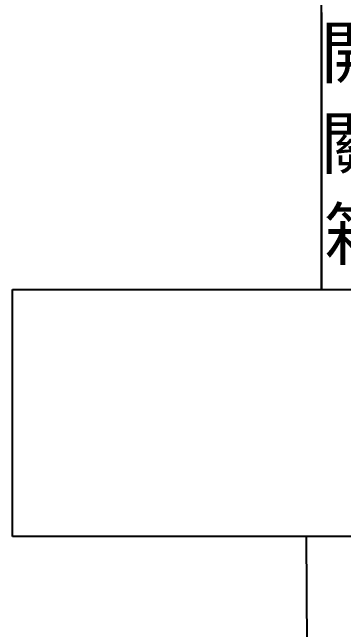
# Model space of a CAD drawing. Header units: millimetres. Extents: x 15382 to 37298, y 7351 to 31127.
# Drawn here: x 22217 to 23197, y 19286 to 21112 of the extents above; entities that cross this region are included whole.
import ezdxf

# ---------------------------------------------------------------- set-up
doc = ezdxf.new("R2010")
doc.units = ezdxf.units.MM
for name, color, linetype in [('112', 1, 'Continuous'), ('文字', 7, 'Continuous'), ('標的物', 1, 'Continuous')]:
    doc.layers.add(name, color=color, linetype=linetype)
doc.styles.add('新細明體', font='')
doc.styles.get('新細明體').set_extended_font_data('PMingLiU')

msp = doc.modelspace()

# ---------------------------------------------------------------- linework, layer by layer
at = {"layer": '112'}
for p, q in [((22217.193, 20291.807), (23467.193, 20291.807)), ((22217.193, 19561.807), (22217.193, 20291.807)), ((23467.193, 19561.807), (22217.193, 19561.807))]:
    msp.add_line(p, q, dxfattribs=at)
at = {"layer": '標的物'}
for p, q in [((23131.193, 20291.664), (23131.193, 24601.56)), ((23131.193, 21111.664), (23131.193, 20291.664)), ((23131.193, 20291.664), (23351.193, 20291.664)), ((23130.478, 11911.198), (23087.193, 19561.807))]:
    msp.add_line(p, q, dxfattribs=at)

# ---------------------------------------------------------------- texts
at = {"layer": '文字', "color": 7, "style": '新細明體'}
for s, p in [('開', (23128.713, 20918.343)), ('關', (23128.713, 20649.811)), ('箱', (23139.178, 20380.407))]:
    msp.add_text(s, height=150, rotation=360, dxfattribs=at).set_placement(p)

doc.saveas('drawing.dxf')
